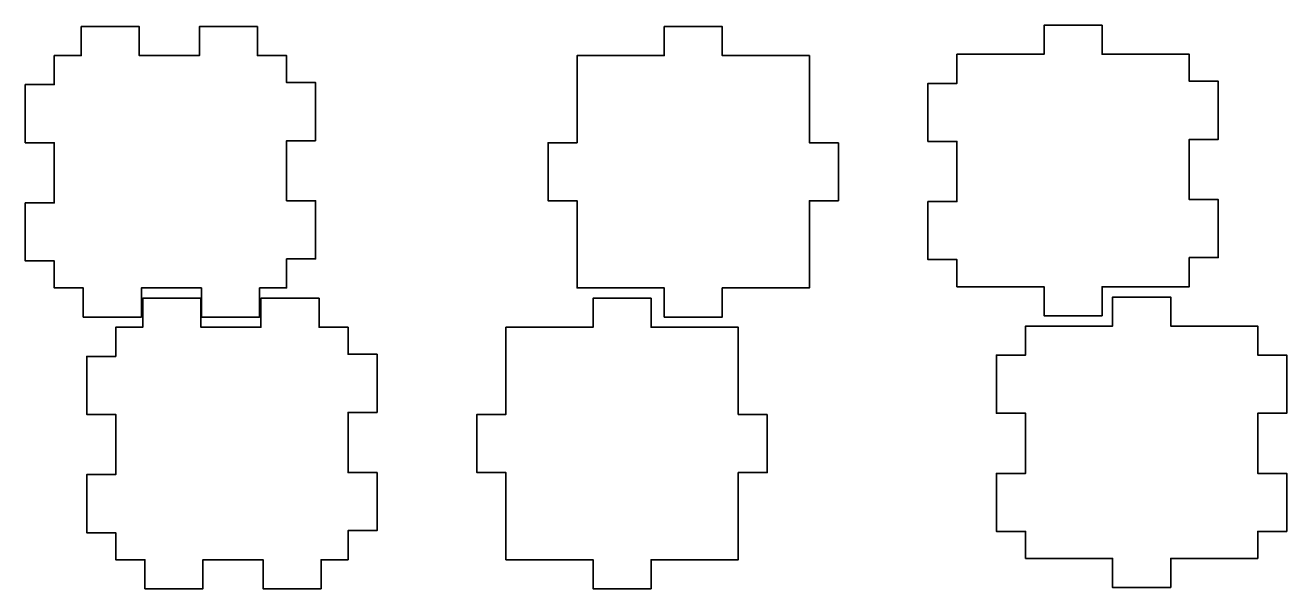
# Model space of a CAD drawing. Header units: inches. Extents: x 0.4 to 22.1, y -9.9 to -0.2.
import ezdxf

# ---------------------------------------------------------------- set-up
doc = ezdxf.new("R2010")
doc.units = ezdxf.units.IN
doc.header["$MEASUREMENT"] = 0
doc.layers.add('Layer 1', color=7, linetype='Continuous')

msp = doc.modelspace()

# ---------------------------------------------------------------- linework, layer by layer
at = {"layer": 'Layer 1', "color": 179, "lineweight": 35, "true_color": 0x231f20}
for points in [[(5.352, -2.148), (5.352, -1.148), (4.852, -1.148), (4.852, -0.683), (4.352, -0.683), (4.352, -0.183), (3.352, -0.183), (3.352, -0.683), (2.316, -0.683), (2.316, -0.183), (1.316, -0.183), (1.316, -0.683), (0.852, -0.683), (0.852, -1.183), (0.352, -1.183), (0.352, -2.183), (0.852, -2.183), (0.852, -3.218), (0.352, -3.218), (0.352, -4.218), (0.852, -4.218), (0.852, -4.683), (1.352, -4.683), (1.352, -5.183), (2.352, -5.183), (2.352, -4.683), (3.387, -4.683), (3.387, -5.183), (4.387, -5.183), (4.387, -4.683), (4.852, -4.683), (4.852, -4.183), (5.352, -4.183), (5.352, -3.183), (4.852, -3.183), (4.852, -2.148), (5.352, -2.148)], [(14.357, -2.183), (13.857, -2.183), (13.857, -0.683), (12.357, -0.683), (12.357, -0.183), (11.357, -0.183), (11.357, -0.683), (9.857, -0.683), (9.857, -2.183), (9.357, -2.183), (9.357, -3.183), (9.857, -3.183), (9.857, -4.683), (11.357, -4.683), (11.357, -5.183), (12.357, -5.183), (12.357, -4.683), (13.857, -4.683), (13.857, -3.183), (14.357, -3.183), (14.357, -2.183)], [(18.899, -5.161), (18.899, -4.661), (20.399, -4.661), (20.399, -4.161), (20.899, -4.161), (20.899, -3.161), (20.399, -3.161), (20.399, -2.126), (20.899, -2.126), (20.899, -1.126), (20.399, -1.126), (20.399, -0.661), (18.899, -0.661), (18.899, -0.161), (17.899, -0.161), (17.899, -0.661), (16.399, -0.661), (16.399, -1.161), (15.899, -1.161), (15.899, -2.161), (16.399, -2.161), (16.399, -3.196), (15.899, -3.196), (15.899, -4.196), (16.399, -4.196), (16.399, -4.661), (17.899, -4.661), (17.899, -5.161), (18.899, -5.161)], [(6.412, -6.825), (6.412, -5.825), (5.912, -5.825), (5.912, -5.36), (5.412, -5.36), (5.412, -4.86), (4.412, -4.86), (4.412, -5.36), (3.377, -5.36), (3.377, -4.86), (2.377, -4.86), (2.377, -5.36), (1.912, -5.36), (1.912, -5.86), (1.412, -5.86), (1.412, -6.86), (1.912, -6.86), (1.912, -7.896), (1.412, -7.896), (1.412, -8.896), (1.912, -8.896), (1.912, -9.36), (2.412, -9.36), (2.412, -9.86), (3.412, -9.86), (3.412, -9.36), (4.447, -9.36), (4.447, -9.86), (5.447, -9.86), (5.447, -9.36), (5.912, -9.36), (5.912, -8.86), (6.412, -8.86), (6.412, -7.86), (5.912, -7.86), (5.912, -6.825), (6.412, -6.825)], [(13.132, -6.86), (12.632, -6.86), (12.632, -5.36), (11.132, -5.36), (11.132, -4.86), (10.132, -4.86), (10.132, -5.36), (8.632, -5.36), (8.632, -6.86), (8.132, -6.86), (8.132, -7.86), (8.632, -7.86), (8.632, -9.36), (10.132, -9.36), (10.132, -9.86), (11.132, -9.86), (11.132, -9.36), (12.632, -9.36), (12.632, -7.86), (13.132, -7.86), (13.132, -6.86)], [(20.08, -9.839), (20.08, -9.339), (21.58, -9.339), (21.58, -8.874), (22.08, -8.874), (22.08, -7.874), (21.58, -7.874), (21.58, -6.839), (22.08, -6.839), (22.08, -5.839), (21.58, -5.839), (21.58, -5.339), (20.08, -5.339), (20.08, -4.839), (19.08, -4.839), (19.08, -5.339), (17.58, -5.339), (17.58, -5.839), (17.08, -5.839), (17.08, -6.839), (17.58, -6.839), (17.58, -7.874), (17.08, -7.874), (17.08, -8.874), (17.58, -8.874), (17.58, -9.339), (19.08, -9.339), (19.08, -9.839), (20.08, -9.839)]]:
    msp.add_lwpolyline(points, dxfattribs=at)

doc.saveas('drawing.dxf')
